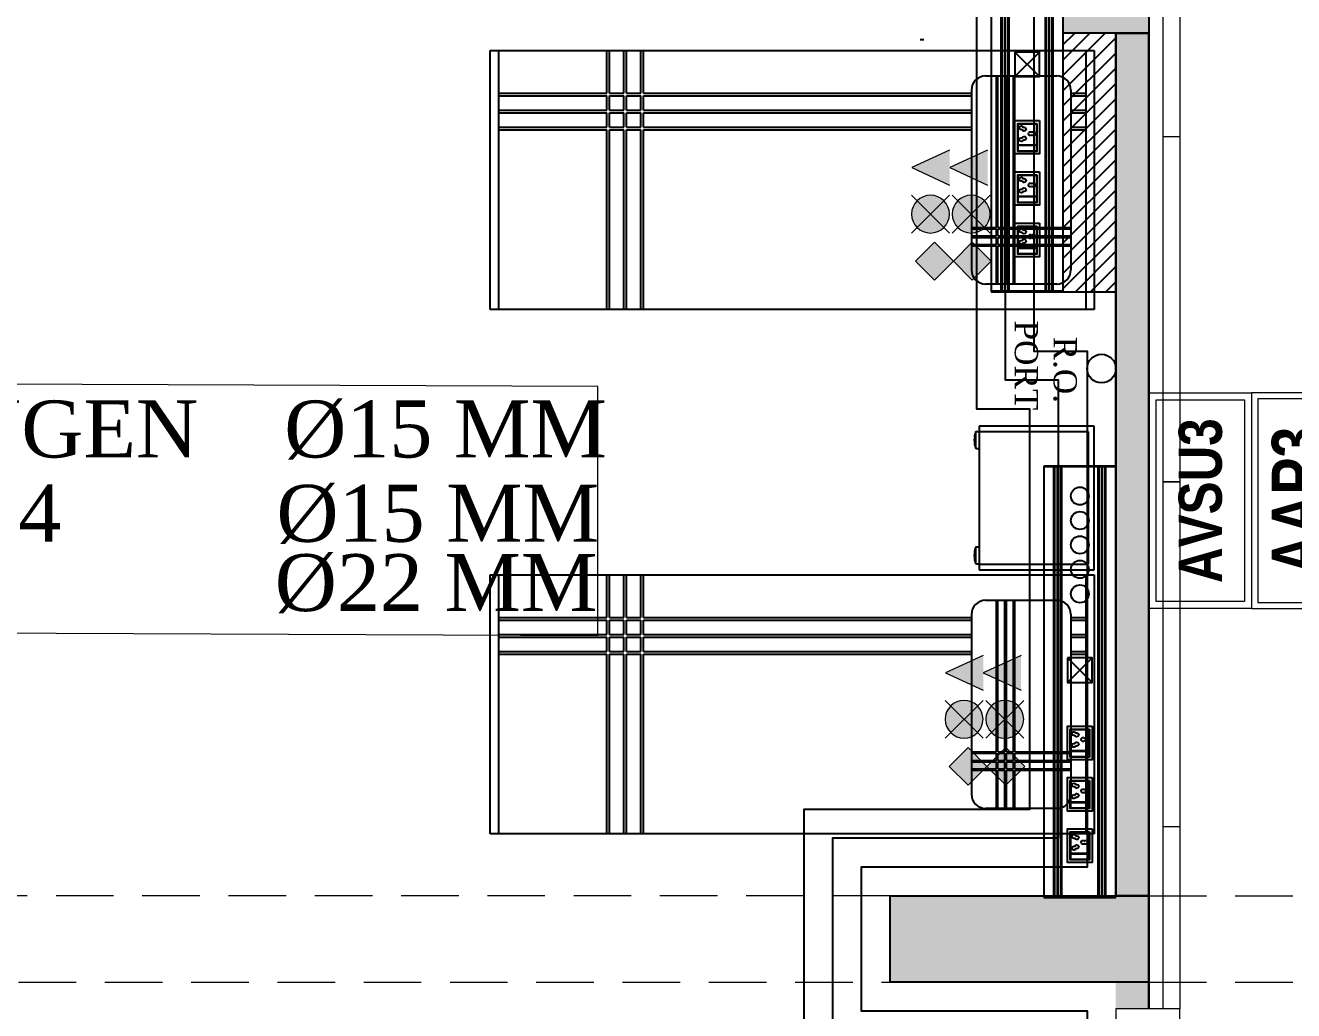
# Model space of a CAD drawing. Header units: metres. Extents: x 11749222 to 11901021, y -3863762 to -3708780.
# Drawn here: x 11791886 to 11796296, y -3801921 to -3798495 of the extents above; entities that cross this region are included whole.
import ezdxf
from ezdxf.enums import TextEntityAlignment as Align

# ---------------------------------------------------------------- set-up
doc = ezdxf.new("R2010")
doc.units = ezdxf.units.M
doc.header["$MEASUREMENT"] = 0
doc.linetypes.add('HIDDEN', pattern=[0.375, 0.25, -0.125])
doc.layers.get('0').update_dxf_attribs({"color": 251, "linetype": 'CONTINUOUS'})
for name, color, linetype, lineweight in [('0.0', 251, 'CONTINUOUS', 0), ('MEDI AIR-4', 6, 'CONTINUOUS', 25), ('MEDI O2', 3, 'CONTINUOUS', 25), ('MEDI VAC', 1, 'CONTINUOUS', 25), ('MGPS', 123, 'CONTINUOUS', 13), ('OT TEXT', 251, 'CONTINUOUS', 5), ('WALL PANEL', 7, 'CONTINUOUS', 15)]:
    doc.layers.add(name, color=color, linetype=linetype, lineweight=lineweight)
for name, color, linetype in [('BEAM', 251, 'CONTINUOUS'), ('HATCH', 251, 'CONTINUOUS'), ('HS', 251, 'CONTINUOUS'), ('MEDI AAP', 206, 'CONTINUOUS'), ('MEDI VB', 156, 'CONTINUOUS')]:
    doc.layers.add(name, color=color, linetype=linetype)
doc.styles.add('Scale M 75', font='times.ttf', dxfattribs={"height": 125})
doc.styles.get("Standard").update_dxf_attribs({"font": 'arial.ttf'})
doc.styles.add('STYLE1', font='ARIALNB.TTF')

# ---------------------------------------------------------------- blocks, each defined once
blk = doc.blocks.new('A$C256F265E')
at = {"layer": 'MEDI AAP', "color": 165, "lineweight": 15, "ltscale": 0.8, "true_color": 0x5e67af, "elevation": 381.1}
blk.add_lwpolyline([(0, 0), (750, 0), (750, 308.6), (0, 308.6), (0, 0)], dxfattribs=at)
blk.add_lwpolyline([(728.7, 287.3), (21.3, 287.3), (21.3, 21.3), (728.7, 21.3)], close=True, dxfattribs=at)
at = {"layer": 'MEDI VB', "color": 5, "lineweight": 15, "ltscale": 0.8, "elevation": 381.1}
for points in [[(750, 308.6), (0, 308.6), (0, 665.8), (750, 665.8)], [(725.3, 333.3), (24.7, 333.3), (24.7, 641.1), (725.3, 641.1)]]:
    blk.add_lwpolyline(points, close=True, dxfattribs=at)
at = {"layer": 'MEDI AAP', "color": 165, "lineweight": 15, "true_color": 0x5e67af, "style": 'STYLE1'}
blk.add_text('AAP3', height=168.51, rotation=0, dxfattribs=at).set_placement((375, 154.3, 381.1), align=Align.MIDDLE_CENTER)
at = {"layer": 'MEDI VB', "color": 5, "lineweight": 15, "ltscale": 0.8, "style": 'STYLE1'}
blk.add_text('AVSU3', height=150, rotation=0, dxfattribs=at).set_placement((375, 487.2, 381.1), align=Align.MIDDLE_CENTER)
blk = doc.blocks.new('A$C32ed8d13')
at = {"color": 196, "lineweight": -2, "ltscale": 30}
for p, q in [((1500.3, 250), (0, 250)), ((0, 250), (0, 0)), ((3, 250), (3, 0)), ((1497.3, 0), (1497.3, 250)), ((1500.3, 0), (1500.3, 250)), ((1497.3, 215.1), (3, 215.1)), ((1497.3, 211.6), (3, 211.6)), ((1497.3, 202.6), (3, 202.6)), ((1497.3, 201), (3, 201)), ((1497.3, 191.6), (3, 191.6)), ((1497.3, 188.1), (3, 188.1)), ((990.5, 156.7), (990.5, 93.3)), ((992.1, 156.7), (992.1, 93.3)), ((1011, 156.7), (1011, 93.3)), ((1169.2, 156.7), (1169.2, 93.3)), ((1170.8, 156.7), (1170.8, 93.3)), ((1189.7, 156.7), (1189.7, 93.3)), ((1347.9, 156.7), (1347.9, 93.3)), ((1349.5, 156.7), (1349.5, 93.3)), ((1368.4, 156.7), (1368.4, 93.3)), ((1497.3, 61.9), (3, 61.9)), ((1497.3, 58.4), (3, 58.4)), ((1497.3, 49), (3, 49)), ((1497.3, 47.4), (3, 47.4)), ((0, 0), (1500.3, 0)), ((1497.3, 38.4), (3, 38.4)), ((1497.3, 34.9), (3, 34.9))]:
    blk.add_line(p, q, dxfattribs=at)
for points in [[(667.4, 82.4), (752.4, 82.4), (752.4, 167.4), (667.4, 167.4)], [(914.8, 158.2), (1012.1, 158.2), (1012.1, 91.8), (914.8, 91.8)], [(1093.5, 158.2), (1190.8, 158.2), (1190.8, 91.8), (1093.5, 91.8)], [(1272.2, 158.2), (1369.5, 158.2), (1369.5, 91.8), (1272.2, 91.8)]]:
    blk.add_lwpolyline(points, close=True, dxfattribs=at)
for points in [[(752.4, 167.4), (667.4, 82.4)], [(667.4, 167.4), (752.4, 82.4)], [(904.6, 167.5), (1021.1, 167.5), (1021.1, 82.5), (904.6, 82.5), (904.6, 167.5)], [(990.5, 93.3), (916.4, 93.3), (916.4, 156.7), (990.5, 156.7)], [(992.1, 156.7), (1011, 156.7)], [(1083.3, 167.5), (1199.8, 167.5), (1199.8, 82.5), (1083.3, 82.5), (1083.3, 167.5)], [(1169.2, 93.3), (1095.1, 93.3), (1095.1, 156.7), (1169.2, 156.7)], [(1170.8, 156.7), (1189.7, 156.7)], [(1262, 167.5), (1378.5, 167.5), (1378.5, 82.5), (1262, 82.5), (1262, 167.5)], [(1347.9, 93.3), (1273.8, 93.3), (1273.8, 156.7), (1347.9, 156.7)], [(1349.5, 156.7), (1368.4, 156.7)], [(1011, 93.3), (992.1, 93.3)], [(1189.7, 93.3), (1170.8, 93.3)], [(1368.4, 93.3), (1349.5, 93.3)]]:
    blk.add_lwpolyline(points, dxfattribs=at)
for centre in [(104.2, 125), (189.2, 125), (274.2, 125), (359.2, 125), (444.2, 125)]:
    blk.add_circle(centre, 31, dxfattribs=at)
at = {"color": 196, "lineweight": -2, "ltscale": 30, "extrusion": (-1.18329e-30, -1.33227e-15, -1)}
for centre in [(950.9, 146.9), (1129.6, 146.9), (1308.3, 146.9)]:
    blk.add_ellipse(centre, major_axis=(4.77, 4.77), ratio=1, start_param=2.986247, end_param=8.009328, dxfattribs=at)
at = {"color": 196, "lineweight": -2, "ltscale": 30, "extrusion": (-1.47911e-30, -1.33227e-15, -1)}
for centre in [(950.9, 136), (1129.6, 136), (1308.3, 136)]:
    blk.add_ellipse(centre, major_axis=(-4.77, 4.77), ratio=1, start_param=1.41545, end_param=6.438531, dxfattribs=at)
at = {"color": 196, "lineweight": -2, "ltscale": 30, "extrusion": (-7.88861e-31, -1.33227e-15, -1)}
for centre in [(930.5, 104.2), (1109.2, 104.2), (1287.9, 104.2)]:
    blk.add_ellipse(centre, major_axis=(4.77, 4.77), ratio=1, start_param=0.263361, end_param=5.282755, dxfattribs=at)
at = {"color": 196, "lineweight": -2, "ltscale": 30, "extrusion": (-3.9443e-31, -1.33227e-15, -1)}
for centre in [(934.9, 114.2), (1113.6, 114.2), (1292.3, 114.2)]:
    blk.add_ellipse(centre, major_axis=(-4.77, 4.77), ratio=1, start_param=4.97575, end_param=9.995144, dxfattribs=at)
at = {"color": 196, "lineweight": -2, "ltscale": 30, "extrusion": (6.90253e-31, -1.33227e-15, -1)}
for centre in [(966.8, 114.2), (1145.5, 114.2)]:
    blk.add_ellipse(centre, major_axis=(4.77, 4.77), ratio=1, start_param=2.571226, end_param=7.59062, dxfattribs=at)
at = {"color": 196, "lineweight": -2, "ltscale": 30, "extrusion": (1.97215e-31, -1.33227e-15, -1)}
for centre, start_param, end_param in [((971.3, 104.2), -0.570366, 4.449028), ((1149.9, 104.2), -0.570366, 4.449028), ((1324.2, 114.2), 2.571226, 7.59062), ((1328.6, 104.2), -0.570366, 4.449028)]:
    blk.add_ellipse(centre, major_axis=(4.77, 4.77), ratio=1, start_param=start_param, end_param=end_param, dxfattribs=at)
blk = doc.blocks.new('A$C1A766040')
at = {"layer": 'MEDI VAC', "lineweight": 15}
h = blk.add_hatch(color=256, dxfattribs=at)
h.dxf.hatch_style = 1
h.paths.add_polyline_path([(1726, -1726), (3451, 0), (1726, 1726), (0, 0)])
for p, q in [((1726, 1726), (0, 0)), ((3451, 0), (1726, 1726)), ((0, 0), (1726, -1726)), ((1726, -1726), (3451, 0))]:
    blk.add_line(p, q, dxfattribs=at)
blk = doc.blocks.new('A$C6CEF60F2')
at = {"layer": 'MEDI O2', "lineweight": 15}
h = blk.add_hatch(color=256, dxfattribs=at)
h.dxf.hatch_style = 1
h.paths.add_polyline_path([(0, 1587), (0, -1587), (3451, 0)])
for p, q in [((0, 1587, 0), (3451, 0, 0)), ((3451, 0, 0), (0, -1587, 0))]:
    blk.add_line(p, q, dxfattribs=at)
blk = doc.blocks.new('A$C04586E02')
at = {"layer": 'MEDI AIR-4', "lineweight": 15}
h = blk.add_hatch(color=256, dxfattribs=at)
h.dxf.hatch_style = 1
h.paths.add_polyline_path([(2946, 1220), (1726, 0), (2946, -1220, 0.1989124), (3451, 0, 0.1989124)])
h.paths.add_polyline_path([(1726, 0), (505, -1220, 0.4142136), (2946, -1220)])
h.paths.add_polyline_path([(505, 1220, 0.1989124), (0, 0, 0.1989124), (505, -1220), (1726, 0)])
h.paths.add_polyline_path([(2946, 1220, 0.4142136), (505, 1220), (1726, 0)])
for p, q in [((0, 1726), (3451, -1726)), ((3451, 1726), (0, -1726))]:
    blk.add_line(p, q, dxfattribs=at)
blk.add_circle((1726, 0), 1726, dxfattribs=at)

msp = doc.modelspace()

# ---------------------------------------------------------------- hatches: boundary and pattern name
at = {"layer": 'HATCH', "ltscale": 500}
h = msp.add_hatch(color=251, dxfattribs=at)
h.dxf.hatch_style = 1
h.paths.add_polyline_path([(11782733.1, -3820581.8), (11783033.1, -3820581.8), (11783033.1, -3821481.8), (11782733.1, -3821481.8)])
h.paths.add_polyline_path([(11826143.1, -3824446.8), (11827043.1, -3824446.8), (11827043.1, -3824746.8), (11826143.1, -3824746.8)])
h.paths.add_polyline_path([(11800558.1, -3830511.8), (11800858.1, -3830511.8), (11800858.1, -3831411.8), (11800558.1, -3831411.8)])
h.paths.add_polyline_path([(11822943.1, -3830511.8), (11823543.1, -3830511.8), (11823543.1, -3830811.8), (11822943.1, -3830811.8)])
h.paths.add_polyline_path([(11779303.1, -3812391.8), (11780053.1, -3812391.8), (11780053.1, -3812691.8), (11779303.1, -3812691.8)])
h.paths.add_polyline_path([(11779303.1, -3815921.8), (11780203.1, -3815921.8), (11780203.1, -3816221.8), (11779303.1, -3816221.8)])
h.paths.add_polyline_path([(11816284.8, -3830411.8), (11817113.1, -3830411.8), (11817113.1, -3830711.8), (11816284.8, -3830711.8)])
h.paths.add_polyline_path([(11792528.1, -3829811.8), (11792828.1, -3829811.8), (11792828.1, -3830711.8), (11792528.1, -3830711.8)])
h.paths.add_polyline_path([(11786358.1, -3829961.8), (11786658.1, -3829961.8), (11786658.1, -3830711.8), (11786358.1, -3830711.8)])
h.paths.add_polyline_path([(11786033.1, -3830736.8), (11786333.1, -3830736.8), (11786333.1, -3831486.8), (11786033.1, -3831486.8)])
h.paths.add_polyline_path([(11779303.1, -3801521.8), (11780053.1, -3801521.8), (11780053.1, -3801821.8), (11779303.1, -3801821.8)])
h.paths.add_polyline_path([(11826143.1, -3801521.8), (11827043.1, -3801521.8), (11827043.1, -3801821.8), (11826143.1, -3801821.8)])
h.paths.add_polyline_path([(11779203.1, -3820581.8), (11779503.1, -3820581.8), (11779503.1, -3821481.8), (11779203.1, -3821481.8)])
h.paths.add_polyline_path([(11786033.1, -3829961.8), (11786333.1, -3829961.8), (11786333.1, -3830711.8), (11786033.1, -3830711.8)])
h.paths.add_polyline_path([(11826043.1, -3787791.8), (11826343.1, -3787791.8), (11826343.1, -3786813.5), (11826043.1, -3786813.5)])
h.paths.add_polyline_path([(11779303.1, -3808791.8), (11780053.1, -3808791.8), (11780053.1, -3809091.8), (11779303.1, -3809091.8)])
h.paths.add_polyline_path([(11807758.1, -3830511.8), (11808058.1, -3830511.8), (11808058.1, -3831411.8), (11807758.1, -3831411.8)])
h.paths.add_polyline_path([(11826143.1, -3781561.8), (11827043.1, -3781561.8), (11827043.1, -3781861.8), (11826143.1, -3781861.8)])
h.paths.add_polyline_path([(11826143.1, -3797921.8), (11827043.1, -3797921.8), (11827043.1, -3798221.8), (11826143.1, -3798221.8)])
h.paths.add_polyline_path([(11779303.1, -3805191.8), (11780053.1, -3805191.8), (11780053.1, -3805491.8), (11779303.1, -3805491.8)])
h.paths.add_polyline_path([(11811358.1, -3824481.8), (11811658.1, -3824481.8), (11811658.1, -3825381.8), (11811358.1, -3825381.8)])
h.paths.add_polyline_path([(11826143.1, -3805191.8), (11827043.1, -3805191.8), (11827043.1, -3805491.8), (11826143.1, -3805491.8)])
h.paths.add_polyline_path([(11784348.1, -3790791.8), (11784648.1, -3790791.8), (11784648.1, -3791391.8), (11784348.1, -3791391.8)])
h.paths.add_polyline_path([(11779303.1, -3790791.8), (11780203.1, -3790791.8), (11780203.1, -3791091.8), (11779303.1, -3791091.8)])
h.paths.add_polyline_path([(11826143.1, -3790791.8), (11826943.1, -3790791.8), (11826943.1, -3791091.8), (11826143.1, -3791091.8)])
h.paths.add_polyline_path([(11822943.1, -3819521.8), (11823642, -3819521.8), (11823642, -3819821.8), (11822943.1, -3819821.8)])
h.paths.add_polyline_path([(11820113.1, -3830411.8), (11820941.3, -3830411.8), (11820941.3, -3830711.8), (11820113.1, -3830711.8)])
h.paths.add_polyline_path([(11826143.1, -3812391.8), (11827043.1, -3812391.8), (11827043.1, -3812691.8), (11826143.1, -3812691.8)])
h.paths.add_polyline_path([(11784348.1, -3787191.8), (11784648.1, -3787191.8), (11784648.1, -3787791.8), (11784348.1, -3787791.8)])
h.paths.add_polyline_path([(11784673.1, -3787191.8), (11784973.1, -3787191.8), (11784973.1, -3787791.8), (11784673.1, -3787791.8)])
h.paths.add_polyline_path([(11780683.1, -3786891.8), (11780983.1, -3786891.8), (11780983.1, -3787791.8), (11780683.1, -3787791.8)])
h.paths.add_polyline_path([(11826143.1, -3830411.8), (11827043.1, -3830411.8), (11827043.1, -3830711.8), (11826143.1, -3830711.8)])
h.paths.add_polyline_path([(11798793.1, -3779261.8), (11799093.1, -3779261.8), (11799093.1, -3780161.8), (11798793.1, -3780161.8)])
h.paths.add_polyline_path([(11804823.1, -3779261.8), (11805123.1, -3779261.8), (11805123.1, -3780161.8), (11804823.1, -3780161.8)])
h.paths.add_polyline_path([(11782733.1, -3829961.8), (11783033.1, -3829961.8), (11783033.1, -3830711.8), (11782733.1, -3830711.8)])
h.paths.add_polyline_path([(11784673.1, -3790791.8), (11784973.1, -3790791.8), (11784973.1, -3791391.8), (11784673.1, -3791391.8)])
h.paths.add_polyline_path([(11795493.1, -3779261.8), (11795793.1, -3779261.8), (11795793.1, -3780161.8), (11795493.1, -3780161.8)])
h.paths.add_polyline_path([(11780683.1, -3781011.8), (11780983.1, -3781011.8), (11780983.1, -3781761.8), (11780683.1, -3781761.8)])
h.paths.add_polyline_path([(11784348.1, -3794391.8), (11784648.1, -3794391.8), (11784648.1, -3794991.8), (11784348.1, -3794991.8)])
h.paths.add_polyline_path([(11784673.1, -3794991.8), (11784973.1, -3794991.8), (11784973.1, -3794391.8), (11784673.1, -3794391.8)])
h.paths.add_polyline_path([(11782733.1, -3815471.8), (11783033.1, -3815471.8), (11783033.1, -3816221.8), (11782733.1, -3816221.8)])
h.paths.add_polyline_path([(11784348.1, -3781011.8), (11784648.1, -3781011.8), (11784648.1, -3781761.8), (11784348.1, -3781761.8)])
h.paths.add_polyline_path([(11782283.1, -3830736.8), (11783033.1, -3830736.8), (11783033.1, -3831036.8), (11782283.1, -3831036.8)])
h.paths.add_polyline_path([(11811358.1, -3830511.8), (11811658.1, -3830511.8), (11811658.1, -3831411.8), (11811358.1, -3831411.8)])
h.paths.add_polyline_path([(11782733.1, -3824481.8), (11783033.1, -3824481.8), (11783033.1, -3825231.8), (11782733.1, -3825231.8)])
h.paths.add_polyline_path([(11804158.1, -3830511.8), (11804458.1, -3830511.8), (11804458.1, -3831411.8), (11804158.1, -3831411.8)])
h.paths.add_polyline_path([(11826143.1, -3794391.8), (11827043.1, -3794391.8), (11827043.1, -3794691.8), (11826143.1, -3794691.8)])
h.paths.add_polyline_path([(11779303.1, -3797921.8), (11780053.1, -3797921.8), (11780053.1, -3798221.8), (11779303.1, -3798221.8)])
h.paths.add_polyline_path([(11820113.1, -3830736.8), (11820713.1, -3830736.8), (11820713.1, -3831036.8), (11820113.1, -3831036.8)])
h.paths.add_polyline_path([(11779028.1, -3830736.8), (11779778.1, -3830736.8), (11779778.1, -3831036.8), (11779028.1, -3831036.8)])
h.paths.add_polyline_path([(11816513.1, -3830736.8), (11817113.1, -3830736.8), (11817113.1, -3831036.8), (11816513.1, -3831036.8)])
h.paths.add_polyline_path([(11780203.1, -3794391.8), (11779303.1, -3794391.8), (11779303.1, -3794691.8), (11780203.1, -3794691.8)])
h.paths.add_polyline_path([(11792528.1, -3824481.8), (11792828.1, -3824481.8), (11792828.1, -3825381.8), (11792528.1, -3825381.8)])
h.paths.add_polyline_path([(11796958.1, -3830511.8), (11797258.1, -3830511.8), (11797258.1, -3831411.8), (11796958.1, -3831411.8)])
h.paths.add_polyline_path([(11816813.1, -3824481.8), (11817113.1, -3824481.8), (11817113.1, -3825381.8), (11816813.1, -3825381.8)])
h.paths.add_polyline_path([(11826143.1, -3815921.8), (11827043.1, -3815921.8), (11827043.1, -3816221.8), (11826143.1, -3816221.8)])
h.paths.add_polyline_path([(11826143.1, -3821181.8), (11827121.3, -3821181.8), (11827121.3, -3821481.8), (11826143.1, -3821481.8)])
h.paths.add_polyline_path([(11787103.1, -3780861.8), (11787403.1, -3780861.8), (11787403.1, -3781761.8), (11787103.1, -3781761.8)])
edge = h.paths.add_edge_path()
edge.add_line((11807608.1, -3780861.8), (11807608.1, -3781761.8))
edge.add_line((11820113.1, -3821481.8), (11821091.3, -3821481.8))
edge.add_line((11786033.1, -3815471.8), (11786033.1, -3816221.8))
edge.add_line((11807908.1, -3787791.8), (11807908.1, -3786891.8))
edge.add_line((11786333.1, -3825231.8), (11786333.1, -3824481.8))
edge.add_line((11786358.1, -3824481.8), (11786358.1, -3825231.8))
h.paths.add_polyline_path([(11804823.1, -3821181.8), (11805723.1, -3821181.8), (11805723.1, -3821481.8), (11804823.1, -3821481.8)], flags=17)
h.paths.add_polyline_path([(11789463.1, -3820581.8), (11789763.1, -3820581.8), (11789763.1, -3821481.8), (11789463.1, -3821481.8)], flags=17)
h.paths.add_polyline_path([(11786358.1, -3820731.8), (11786658.1, -3820731.8), (11786658.1, -3821481.8), (11786358.1, -3821481.8)], flags=17)
h.paths.add_polyline_path([(11786358.1, -3824481.8), (11786658.1, -3824481.8), (11786658.1, -3825231.8), (11786358.1, -3825231.8)], flags=17)
h.paths.add_polyline_path([(11794814.8, -3821181.8), (11795793.1, -3821181.8), (11795793.1, -3821481.8), (11794814.8, -3821481.8)], flags=17)
h.paths.add_polyline_path([(11796618.9, -3824481.8), (11797597.2, -3824481.8), (11797597.2, -3824781.8), (11796618.9, -3824781.8)], flags=17)
h.paths.add_polyline_path([(11810183.1, -3821181.8), (11811083.1, -3821181.8), (11811083.1, -3821481.8), (11810183.1, -3821481.8)], flags=17)
h.paths.add_polyline_path([(11798793.1, -3821181.8), (11799771.3, -3821181.8), (11799771.3, -3821481.8), (11798793.1, -3821481.8)], flags=17)
h.paths.add_polyline_path([(11816213.1, -3821181.8), (11817113.1, -3821181.8), (11817113.1, -3821481.8), (11816213.1, -3821481.8)], flags=17)
h.paths.add_polyline_path([(11786033.1, -3820731.8), (11786333.1, -3820731.8), (11786333.1, -3821481.8), (11786033.1, -3821481.8)], flags=17)
h.paths.add_polyline_path([(11786033.1, -3824481.8), (11786333.1, -3824481.8), (11786333.1, -3825231.8), (11786033.1, -3825231.8)], flags=17)
h.paths.add_polyline_path([(11810183.1, -3794391.8), (11811083.1, -3794391.8), (11811083.1, -3794691.8), (11810183.1, -3794691.8)], flags=17)
h.paths.add_polyline_path([(11804823.1, -3787191.8), (11805123.1, -3787191.8), (11805123.1, -3787791.8), (11804823.1, -3787791.8)], flags=16)
h.paths.add_polyline_path([(11804823.1, -3801521.8), (11805723.1, -3801521.8), (11805723.1, -3801821.8), (11804823.1, -3801821.8)], flags=17)
h.paths.add_polyline_path([(11801593.1, -3785331.8), (11802193.1, -3785331.8), (11802193.1, -3785631.8), (11801593.1, -3785631.8)], flags=17)
h.paths.add_polyline_path([(11801593.1, -3787491.8), (11802193.1, -3787491.8), (11802193.1, -3787791.8), (11801593.1, -3787791.8)], flags=16)
h.paths.add_polyline_path([(11810183.1, -3815921.8), (11811083.1, -3815921.8), (11811083.1, -3816221.8), (11810183.1, -3816221.8)], flags=17)
h.paths.add_polyline_path([(11786033.1, -3815471.8), (11786333.1, -3815471.8), (11786333.1, -3816221.8), (11786033.1, -3816221.8)], flags=17)
h.paths.add_polyline_path([(11795793.1, -3805491.8), (11794893.1, -3805491.8), (11794893.1, -3805191.8), (11795793.1, -3805191.8)], flags=17)
h.paths.add_polyline_path([(11788863.1, -3812391.8), (11789763.1, -3812391.8), (11789763.1, -3812691.8), (11788863.1, -3812691.8)], flags=17)
h.paths.add_polyline_path([(11795493.1, -3815621.8), (11795793.1, -3815621.8), (11795793.1, -3816521.8), (11795493.1, -3816521.8)], flags=17)
h.paths.add_polyline_path([(11788863.1, -3815921.8), (11789763.1, -3815921.8), (11789763.1, -3816221.8), (11788863.1, -3816221.8)], flags=17)
h.paths.add_polyline_path([(11804823.1, -3812391.8), (11805723.1, -3812391.8), (11805723.1, -3812691.8), (11804823.1, -3812691.8)], flags=17)
h.paths.add_polyline_path([(11786358.1, -3815471.8), (11786658.1, -3815471.8), (11786658.1, -3816221.8), (11786358.1, -3816221.8)], flags=17)
h.paths.add_polyline_path([(11788863.1, -3808791.8), (11789763.1, -3808791.8), (11789763.1, -3809091.8), (11788863.1, -3809091.8)], flags=17)
h.paths.add_polyline_path([(11810183.1, -3797921.8), (11811083.1, -3797921.8), (11811083.1, -3798221.8), (11810183.1, -3798221.8)], flags=17)
h.paths.add_polyline_path([(11810183.1, -3808791.8), (11811083.1, -3808791.8), (11811083.1, -3809091.8), (11810183.1, -3809091.8)], flags=17)
h.paths.add_polyline_path([(11810183.1, -3805191.8), (11811083.1, -3805191.8), (11811083.1, -3805491.8), (11810183.1, -3805491.8)], flags=17)
h.paths.add_polyline_path([(11813683.1, -3819521.8), (11814283.1, -3819521.8), (11814283.1, -3819821.8), (11813683.1, -3819821.8)], flags=17)
h.paths.add_polyline_path([(11820113.1, -3801521.8), (11821013.1, -3801521.8), (11821013.1, -3801821.8), (11820113.1, -3801821.8)], flags=17)
h.paths.add_polyline_path([(11816213.1, -3801521.8), (11817113.1, -3801521.8), (11817113.1, -3801821.8), (11816213.1, -3801821.8)], flags=17)
h.paths.add_polyline_path([(11798793.1, -3808491.8), (11799093.1, -3808491.8), (11799093.1, -3809391.8), (11798793.1, -3809391.8)], flags=17)
h.paths.add_polyline_path([(11804823.1, -3808791.8), (11805723.1, -3808791.8), (11805723.1, -3809091.8), (11804823.1, -3809091.8)], flags=17)
h.paths.add_polyline_path([(11820113.1, -3821181.8), (11821091.3, -3821181.8), (11821091.3, -3821481.8), (11820113.1, -3821481.8)], flags=17)
h.paths.add_polyline_path([(11795493.1, -3808491.8), (11795793.1, -3808491.8), (11795793.1, -3809391.8), (11795493.1, -3809391.8)], flags=17)
h.paths.add_polyline_path([(11816813.1, -3808491.8), (11817113.1, -3808491.8), (11817113.1, -3809391.8), (11816813.1, -3809391.8)], flags=17)
h.paths.add_polyline_path([(11798793.1, -3801521.8), (11799693.1, -3801521.8), (11799693.1, -3801821.8), (11798793.1, -3801821.8)], flags=17)
h.paths.add_polyline_path([(11811910.6, -3787491.8), (11812810.6, -3787491.8), (11812810.6, -3787791.8), (11811910.6, -3787791.8)], flags=17)
h.paths.add_polyline_path([(11816213.1, -3787491.8), (11817113.1, -3787491.8), (11817113.1, -3787791.8), (11816213.1, -3787791.8)], flags=17)
h.paths.add_polyline_path([(11820113.1, -3787491.8), (11821013.1, -3787491.8), (11821013.1, -3787791.8), (11820113.1, -3787791.8)], flags=17)
h.paths.add_polyline_path([(11804823.1, -3805191.8), (11805723.1, -3805191.8), (11805723.1, -3805491.8), (11804823.1, -3805491.8)], flags=17)
h.paths.add_polyline_path([(11798793.1, -3805191.8), (11799693.1, -3805191.8), (11799693.1, -3805491.8), (11798793.1, -3805491.8)], flags=17)
h.paths.add_polyline_path([(11792363.1, -3819521.8), (11792963.1, -3819521.8), (11792963.1, -3819821.8), (11792363.1, -3819821.8)], flags=17)
h.paths.add_polyline_path([(11804823.1, -3794391.8), (11805723.1, -3794391.8), (11805723.1, -3794691.8), (11804823.1, -3794691.8)], flags=17)
h.paths.add_polyline_path([(11788863.1, -3805191.8), (11789763.1, -3805191.8), (11789763.1, -3805491.8), (11788863.1, -3805491.8)], flags=17)
h.paths.add_polyline_path([(11820113.1, -3805191.8), (11821013.1, -3805191.8), (11821013.1, -3805491.8), (11820113.1, -3805491.8)], flags=17)
h.paths.add_polyline_path([(11816213.1, -3805191.8), (11817113.1, -3805191.8), (11817113.1, -3805491.8), (11816213.1, -3805491.8)], flags=17)
h.paths.add_polyline_path([(11820113.1, -3808491.8), (11820413.1, -3808491.8), (11820413.1, -3809391.8), (11820113.1, -3809391.8)], flags=17)
h.paths.add_polyline_path([(11798793.1, -3812091.8), (11799093.1, -3812091.8), (11799093.1, -3812991.8), (11798793.1, -3812991.8)], flags=17)
h.paths.add_polyline_path([(11820113.1, -3815621.8), (11820413.1, -3815621.8), (11820413.1, -3816521.8), (11820113.1, -3816521.8)], flags=17)
h.paths.add_polyline_path([(11804823.1, -3797921.8), (11805723.1, -3797921.8), (11805723.1, -3798221.8), (11804823.1, -3798221.8)], flags=17)
h.paths.add_polyline_path([(11816813.1, -3797621.8), (11817113.1, -3797621.8), (11817113.1, -3798521.8), (11816813.1, -3798521.8)], flags=17)
h.paths.add_polyline_path([(11820113.1, -3797621.8), (11820413.1, -3797621.8), (11820413.1, -3798521.8), (11820113.1, -3798521.8)], flags=17)
h.paths.add_polyline_path([(11794893.1, -3801521.8), (11795793.1, -3801521.8), (11795793.1, -3801821.8), (11794893.1, -3801821.8)], flags=17)
h.paths.add_polyline_path([(11809987.8, -3801521.6), (11811083.1, -3801521.8), (11811083.1, -3801821.8), (11809987.8, -3801821.6)], flags=17)
h.paths.add_polyline_path([(11788863.1, -3801521.8), (11789763.1, -3801521.8), (11789763.1, -3801821.8), (11788863.1, -3801821.8)], flags=17)
h.paths.add_polyline_path([(11803818.9, -3824481.8), (11804797.2, -3824481.8), (11804797.2, -3824781.8), (11803818.9, -3824781.8)], flags=17)
h.paths.add_polyline_path([(11795493.1, -3812091.8), (11795793.1, -3812091.8), (11795793.1, -3812991.8), (11795493.1, -3812991.8)], flags=17)
h.paths.add_polyline_path([(11791348.1, -3781761.8), (11791648.1, -3781761.8), (11791648.1, -3780961.8), (11791348.1, -3780961.8)], flags=17)
h.paths.add_polyline_path([(11820113.1, -3794091.8), (11820413.1, -3794091.8), (11820413.1, -3794991.8), (11820113.1, -3794991.8)], flags=17)
h.paths.add_polyline_path([(11795493.1, -3784731.8), (11795793.1, -3784731.8), (11795793.1, -3785631.8), (11795493.1, -3785631.8)], flags=17)
h.paths.add_polyline_path([(11810183.1, -3790791.8), (11811083.1, -3790791.8), (11811083.1, -3791091.8), (11810183.1, -3791091.8)], flags=17)
h.paths.add_polyline_path([(11804823.1, -3784731.8), (11805123.1, -3784731.8), (11805123.1, -3785631.8), (11804823.1, -3785631.8)], flags=17)
h.paths.add_polyline_path([(11791348.1, -3786891.8), (11791648.1, -3786891.8), (11791648.1, -3787791.8), (11791348.1, -3787791.8)], flags=17)
h.paths.add_polyline_path([(11807608.1, -3786891.8), (11807908.1, -3786891.8), (11807908.1, -3787791.8), (11807608.1, -3787791.8)], flags=16)
h.paths.add_polyline_path([(11788863.1, -3790791.8), (11789763.1, -3790791.8), (11789763.1, -3791091.8), (11788863.1, -3791091.8)], flags=17)
h.paths.add_polyline_path([(11798793.1, -3790791.8), (11799438.1, -3790791.8), (11799438.1, -3791091.8), (11798793.1, -3791091.8)], flags=17)
h.paths.add_polyline_path([(11787103.1, -3786891.8), (11787403.1, -3786891.8), (11787403.1, -3787791.8), (11787103.1, -3787791.8)], flags=17)
h.paths.add_polyline_path([(11816813.1, -3780861.8), (11817113.1, -3780861.8), (11817113.1, -3781761.8), (11816813.1, -3781761.8)], flags=17)
h.paths.add_polyline_path([(11795493.1, -3786891.8), (11795793.1, -3786891.8), (11795793.1, -3787791.8), (11795493.1, -3787791.8)], flags=17)
h.paths.add_polyline_path([(11812210.6, -3780861.8), (11812510.6, -3780861.8), (11812510.6, -3781761.8), (11812210.6, -3781761.8)], flags=17)
h.paths.add_polyline_path([(11820113.1, -3790791.8), (11821013.1, -3790791.8), (11821013.1, -3791091.8), (11820113.1, -3791091.8)], flags=17)
h.paths.add_polyline_path([(11795493.1, -3797621.8), (11795793.1, -3797621.8), (11795793.1, -3798521.8), (11795493.1, -3798521.8)], flags=17)
h.paths.add_polyline_path([(11788863.1, -3794391.8), (11789763.1, -3794391.8), (11789763.1, -3794691.8), (11788863.1, -3794691.8)], flags=17)
h.paths.add_polyline_path([(11807608.1, -3780861.8), (11807908.1, -3780861.8), (11807908.1, -3781761.8), (11807608.1, -3781761.8)], flags=17)
h.paths.add_polyline_path([(11816213.1, -3790791.8), (11817113.1, -3790791.8), (11817113.1, -3791091.8), (11816213.1, -3791091.8)], flags=17)
h.paths.add_polyline_path([(11820113.1, -3780861.8), (11820413.1, -3780861.8), (11820413.1, -3781761.8), (11820113.1, -3781761.8)], flags=17)
h.paths.add_polyline_path([(11807418.9, -3824481.8), (11808397.2, -3824481.8), (11808397.2, -3824781.8), (11807418.9, -3824781.8)], flags=17)
h.paths.add_polyline_path([(11804823.1, -3790791.8), (11805723.1, -3790791.8), (11805723.1, -3791091.8), (11804823.1, -3791091.8)], flags=17)
h.paths.add_polyline_path([(11804823.1, -3815921.8), (11805723.1, -3815921.8), (11805723.1, -3816221.8), (11804823.1, -3816221.8)], flags=17)
h.paths.add_polyline_path([(11798793.1, -3794091.8), (11799093.1, -3794091.8), (11799093.1, -3794991.8), (11798793.1, -3794991.8)], flags=17)
h.paths.add_polyline_path([(11810183.1, -3812391.8), (11811083.1, -3812391.8), (11811083.1, -3812691.8), (11810183.1, -3812691.8)], flags=17)
h.paths.add_polyline_path([(11795493.1, -3794991.8), (11795793.1, -3794991.8), (11795793.1, -3794094.2), (11795493.1, -3794094.2)], flags=17)
h.paths.add_polyline_path([(11816813.1, -3812091.8), (11817113.1, -3812091.8), (11817113.1, -3812991.8), (11816813.1, -3812991.8)], flags=17)
h.paths.add_polyline_path([(11798793.1, -3815621.8), (11799093.1, -3815621.8), (11799093.1, -3816521.8), (11798793.1, -3816521.8)], flags=17)
h.paths.add_polyline_path([(11820113.1, -3812091.8), (11820413.1, -3812091.8), (11820413.1, -3812991.8), (11820113.1, -3812991.8)], flags=17)
h.paths.add_polyline_path([(11794814.8, -3790791.8), (11795793.1, -3790791.8), (11795793.1, -3791091.8), (11794814.8, -3791091.8)], flags=17)
h.paths.add_polyline_path([(11816813.1, -3815621.8), (11817113.1, -3815621.8), (11817113.1, -3816521.8), (11816813.1, -3816521.8)], flags=17)
h.paths.add_polyline_path([(11798793.1, -3797621.8), (11799093.1, -3797621.8), (11799093.1, -3798521.8), (11798793.1, -3798521.8)], flags=17)
h.paths.add_polyline_path([(11788863.1, -3797921.8), (11789763.1, -3797921.8), (11789763.1, -3798221.8), (11788863.1, -3798221.8)], flags=17)
h.paths.add_polyline_path([(11816813.1, -3794091.8), (11817113.1, -3794091.8), (11817113.1, -3794991.8), (11816813.1, -3794991.8)], flags=17)
h.paths.add_polyline_path([(11820413.1, -3824539), (11820113.1, -3824539), (11820113.1, -3825460.1), (11820413.1, -3825460.1)])
at = {"layer": 'HS', "ltscale": 500}
h = msp.add_hatch(dxfattribs=at)
h.set_pattern_fill('ANSI31', color=1, scale=300)
h.set_pattern_definition([(45, (256632.894, -8232.85), (-26.5165043, 26.5165043), [])])
h.paths.add_polyline_path([(11795678.1, -3799420.9), (11795678.1, -3798521.8), (11795493.1, -3798521.8), (11795493.1, -3799420.9)])
at = {"layer": 'HS', "lineweight": -3, "ltscale": 500}
h = msp.add_hatch(color=256, dxfattribs=at)
h.dxf.hatch_style = 1
h.paths.add_polyline_path([(11795678.1, -3798521.8), (11795793.1, -3798521.8), (11795793.1, -3801521.8), (11795678.1, -3801521.8)])
h = msp.add_hatch(color=256, dxfattribs=at)
h.dxf.hatch_style = 1
h.paths.add_polyline_path([(11795678.1, -3801914.9), (11795793.1, -3801914.9), (11795793.1, -3801821.8), (11795678.1, -3801821.8)])

# ---------------------------------------------------------------- linework, layer by layer
at = {"lineweight": 25, "ltscale": 500}
for p, q in [((11795793.1, -3797621.8), (11795793.1, -3798521.8)), ((11795793.1, -3798521.8), (11795493.1, -3798521.8)), ((11795793.1, -3801914.9), (11795793.1, -3798521.8)), ((11795678.1, -3801443.8), (11795678.1, -3799186.8)), ((11794893.1, -3801821.8), (11794893.1, -3801521.8)), ((11794893.1, -3801521.8), (11795793.1, -3801521.8)), ((11795793.1, -3801521.8), (11795793.1, -3801821.8)), ((11795793.1, -3801821.8), (11794893.1, -3801821.8))]:
    msp.add_line(p, q, dxfattribs=at)
at = {"lineweight": 25}
for p, q in [((11794997.9, -3798543.9), (11795010, -3798543.9)), ((11795678.1, -3798521.8), (11795678.1, -3801521.8)), ((11795793.1, -3798521.8), (11795793.1, -3801521.8)), ((11793503.1, -3798582.5), (11795603.1, -3798582.5)), ((11793503.1, -3799482.5), (11793503.1, -3798582.5)), ((11793532.6, -3799482.5), (11793532.6, -3798582.5)), ((11795573.5, -3798582.5), (11795573.5, -3799482.5)), ((11795603.1, -3798582.5), (11795603.1, -3799482.5)), ((11795225.4, -3798670.6), (11795472.8, -3798670.6)), ((11795176.2, -3798719.8), (11795176.2, -3799345.1)), ((11795522, -3798719.8), (11795522, -3799345.1)), ((11795472.8, -3799394.4), (11795225.4, -3799394.4)), ((11795603.1, -3799482.5), (11793503.1, -3799482.5)), ((11795190.9, -3799907.3), (11795203.1, -3799907.3)), ((11795190.9, -3799966.4), (11795190.9, -3799907.3)), ((11795203.1, -3799888.5), (11795203.1, -3800388.5)), ((11795603.1, -3799888.5), (11795203.1, -3799888.5)), ((11795583.4, -3799908.2), (11795203.1, -3799908.2)), ((11795583.4, -3800368.8), (11795583.4, -3799908.2)), ((11795603.1, -3800388.5), (11795603.1, -3799888.5)), ((11795190.9, -3799966.4), (11795203.1, -3799966.4)), ((11795190.9, -3800308.3), (11795203.1, -3800308.3)), ((11795190.9, -3800367.4), (11795190.9, -3800308.3)), ((11795190.9, -3800367.4), (11795203.1, -3800367.4)), ((11795203.1, -3800368.8), (11795583.4, -3800368.8)), ((11795203.1, -3800388.5), (11795603.1, -3800388.5)), ((11793503.1, -3800406), (11795603.1, -3800406)), ((11793503.1, -3801306), (11793503.1, -3800406)), ((11793532.6, -3801306), (11793532.6, -3800406)), ((11795573.5, -3800406), (11795573.5, -3801306)), ((11795603.1, -3800406), (11795603.1, -3801306)), ((11795225.4, -3800494.1), (11795472.8, -3800494.1)), ((11795176.2, -3800543.3), (11795176.2, -3801168.7)), ((11795522, -3800543.3), (11795522, -3801168.7)), ((11795472.8, -3801217.9), (11795225.4, -3801217.9)), ((11795603.1, -3801306), (11793503.1, -3801306)), ((11795793.1, -3801821.8), (11795793.1, -3801914.9))]:
    msp.add_line(p, q, dxfattribs=at)
at = {"lineweight": 25, "ltscale": 0.75}
for p, q in [((11793907.9, -3798730.1), (11793907.9, -3798582.5)), ((11793917.8, -3798730.1), (11793917.8, -3798582.5)), ((11793967, -3798730.1), (11793967, -3798582.5)), ((11793976.8, -3798730.1), (11793976.8, -3798582.5)), ((11794026.1, -3798730.1), (11794026.1, -3798582.5)), ((11794035.9, -3798730.1), (11794035.9, -3798582.5)), ((11795263.1, -3799197.6), (11795263.1, -3798670.6)), ((11795268, -3799197.6), (11795268, -3798670.6)), ((11795292.6, -3799197.6), (11795292.6, -3798670.6)), ((11795297.5, -3799197.6), (11795297.5, -3798670.6)), ((11795322.1, -3799197.6), (11795322.1, -3798670.6)), ((11795327, -3799197.6), (11795327, -3798670.6)), ((11793532.6, -3798730.1), (11793907.9, -3798730.1)), ((11793532.6, -3798740), (11793907.9, -3798740)), ((11793907.9, -3798789.2), (11793907.9, -3798740)), ((11793917.8, -3798730.1), (11793967, -3798730.1)), ((11793917.8, -3798740), (11793967, -3798740)), ((11793917.8, -3798789.2), (11793917.8, -3798740)), ((11793967, -3798789.2), (11793967, -3798740)), ((11793976.8, -3798730.1), (11794026.1, -3798730.1)), ((11793976.8, -3798740), (11794026.1, -3798740)), ((11793976.8, -3798789.2), (11793976.8, -3798740)), ((11794026.1, -3798789.2), (11794026.1, -3798740)), ((11794035.9, -3798730.1), (11795176.2, -3798730.1)), ((11794035.9, -3798740), (11795176.2, -3798740)), ((11794035.9, -3798789.2), (11794035.9, -3798740)), ((11795522, -3798730.1), (11795573.5, -3798730.1)), ((11795522, -3798740), (11795573.5, -3798740)), ((11793532.6, -3798789.2), (11793907.9, -3798789.2)), ((11793532.6, -3798799), (11793907.9, -3798799)), ((11793907.9, -3798848.2), (11793907.9, -3798799)), ((11793917.8, -3798789.2), (11793967, -3798789.2)), ((11793917.8, -3798799), (11793967, -3798799)), ((11793917.8, -3798848.2), (11793917.8, -3798799)), ((11793967, -3798848.2), (11793967, -3798799)), ((11793976.8, -3798789.2), (11794026.1, -3798789.2)), ((11793976.8, -3798799), (11794026.1, -3798799)), ((11793976.8, -3798848.2), (11793976.8, -3798799)), ((11794026.1, -3798848.2), (11794026.1, -3798799)), ((11794035.9, -3798789.2), (11795176.2, -3798789.2)), ((11794035.9, -3798848.2), (11794035.9, -3798799)), ((11794035.9, -3798799), (11795176.2, -3798799)), ((11795522, -3798789.2), (11795573.5, -3798789.2)), ((11795522, -3798799), (11795573.5, -3798799)), ((11793532.6, -3798848.2), (11793907.9, -3798848.2)), ((11793917.8, -3798848.2), (11793967, -3798848.2)), ((11793976.8, -3798848.2), (11794026.1, -3798848.2)), ((11794035.9, -3798848.2), (11795176.2, -3798848.2)), ((11795522, -3798848.2), (11795573.5, -3798848.2)), ((11793532.6, -3798858.1), (11793907.9, -3798858.1)), ((11793907.9, -3799482.5), (11793907.9, -3798858.1)), ((11793917.8, -3798858.1), (11793967, -3798858.1)), ((11793917.8, -3799482.5), (11793917.8, -3798858.1)), ((11793967, -3799482.5), (11793967, -3798858.1)), ((11793976.8, -3798858.1), (11794026.1, -3798858.1)), ((11793976.8, -3799482.5), (11793976.8, -3798858.1)), ((11794026.1, -3799482.5), (11794026.1, -3798858.1)), ((11794035.9, -3798858.1), (11795176.2, -3798858.1)), ((11794035.9, -3799482.5), (11794035.9, -3798858.1)), ((11795522, -3798858.1), (11795573.5, -3798858.1)), ((11795176.2, -3799197.6), (11795263.1, -3799197.6)), ((11795176.2, -3799202.5), (11795263.1, -3799202.5)), ((11795263.1, -3799227.1), (11795263.1, -3799202.5)), ((11795268, -3799197.6), (11795292.6, -3799197.6)), ((11795268, -3799227.1), (11795268, -3799202.5)), ((11795268, -3799202.5), (11795292.6, -3799202.5)), ((11795292.6, -3799227.1), (11795292.6, -3799202.5)), ((11795297.5, -3799197.6), (11795322.1, -3799197.6)), ((11795297.5, -3799227.1), (11795297.5, -3799202.5)), ((11795297.5, -3799202.5), (11795322.1, -3799202.5)), ((11795322.1, -3799227.1), (11795322.1, -3799202.5)), ((11795327, -3799197.6), (11795522, -3799197.6)), ((11795327, -3799202.5), (11795522, -3799202.5)), ((11795327, -3799227.1), (11795327, -3799202.5)), ((11795176.2, -3799227.1), (11795263.1, -3799227.1)), ((11795176.2, -3799232.1), (11795263.1, -3799232.1)), ((11795263.1, -3799256.7), (11795263.1, -3799232.1)), ((11795268, -3799227.1), (11795292.6, -3799227.1)), ((11795268, -3799256.7), (11795268, -3799232.1)), ((11795268, -3799232.1), (11795292.6, -3799232.1)), ((11795292.6, -3799256.7), (11795292.6, -3799232.1)), ((11795297.5, -3799227.1), (11795322.1, -3799227.1)), ((11795297.5, -3799256.7), (11795297.5, -3799232.1)), ((11795297.5, -3799232.1), (11795322.1, -3799232.1)), ((11795322.1, -3799256.7), (11795322.1, -3799232.1)), ((11795327, -3799227.1), (11795522, -3799227.1)), ((11795327, -3799232.1), (11795522, -3799232.1)), ((11795327, -3799256.7), (11795327, -3799232.1)), ((11795176.2, -3799256.7), (11795263.1, -3799256.7)), ((11795176.2, -3799261.6), (11795263.1, -3799261.6)), ((11795263.1, -3799394.4), (11795263.1, -3799261.6)), ((11795268, -3799256.7), (11795292.6, -3799256.7)), ((11795268, -3799261.6), (11795292.6, -3799261.6)), ((11795268, -3799394.4), (11795268, -3799261.6)), ((11795292.6, -3799394.4), (11795292.6, -3799261.6)), ((11795297.5, -3799256.7), (11795322.1, -3799256.7)), ((11795297.5, -3799261.6), (11795322.1, -3799261.6)), ((11795297.5, -3799394.4), (11795297.5, -3799261.6)), ((11795322.1, -3799394.4), (11795322.1, -3799261.6)), ((11795327, -3799256.7), (11795522, -3799256.7)), ((11795327, -3799261.6), (11795522, -3799261.6)), ((11795327, -3799394.4), (11795327, -3799261.6)), ((11793907.9, -3800553.6), (11793907.9, -3800406)), ((11793917.8, -3800553.6), (11793917.8, -3800406)), ((11793967, -3800553.6), (11793967, -3800406)), ((11793976.8, -3800553.6), (11793976.8, -3800406)), ((11794026.1, -3800553.6), (11794026.1, -3800406)), ((11794035.9, -3800553.6), (11794035.9, -3800406)), ((11795263.1, -3801021.1), (11795263.1, -3800494.1)), ((11795268, -3801021.1), (11795268, -3800494.1)), ((11795292.6, -3801021.1), (11795292.6, -3800494.1)), ((11795297.5, -3801021.1), (11795297.5, -3800494.1)), ((11795322.1, -3801021.1), (11795322.1, -3800494.1)), ((11795327, -3801021.1), (11795327, -3800494.1)), ((11793532.6, -3800553.6), (11793907.9, -3800553.6)), ((11793532.6, -3800563.5), (11793907.9, -3800563.5)), ((11793907.9, -3800612.7), (11793907.9, -3800563.5)), ((11793917.8, -3800553.6), (11793967, -3800553.6)), ((11793917.8, -3800563.5), (11793967, -3800563.5)), ((11793917.8, -3800612.7), (11793917.8, -3800563.5)), ((11793967, -3800612.7), (11793967, -3800563.5)), ((11793976.8, -3800553.6), (11794026.1, -3800553.6)), ((11793976.8, -3800563.5), (11794026.1, -3800563.5)), ((11793976.8, -3800612.7), (11793976.8, -3800563.5)), ((11794026.1, -3800612.7), (11794026.1, -3800563.5)), ((11794035.9, -3800553.6), (11795176.2, -3800553.6)), ((11794035.9, -3800563.5), (11795176.2, -3800563.5)), ((11794035.9, -3800612.7), (11794035.9, -3800563.5)), ((11795522, -3800553.6), (11795573.5, -3800553.6)), ((11795522, -3800563.5), (11795573.5, -3800563.5)), ((11793532.6, -3800612.7), (11793907.9, -3800612.7)), ((11793917.8, -3800612.7), (11793967, -3800612.7)), ((11793976.8, -3800612.7), (11794026.1, -3800612.7)), ((11794035.9, -3800612.7), (11795176.2, -3800612.7)), ((11795522, -3800612.7), (11795573.5, -3800612.7)), ((11793532.6, -3800622.5), (11793907.9, -3800622.5)), ((11793907.9, -3800671.7), (11793907.9, -3800622.5)), ((11793917.8, -3800622.5), (11793967, -3800622.5)), ((11793917.8, -3800671.7), (11793917.8, -3800622.5)), ((11793967, -3800671.7), (11793967, -3800622.5)), ((11793976.8, -3800622.5), (11794026.1, -3800622.5)), ((11793976.8, -3800671.7), (11793976.8, -3800622.5)), ((11794026.1, -3800671.7), (11794026.1, -3800622.5)), ((11794035.9, -3800671.7), (11794035.9, -3800622.5)), ((11794035.9, -3800622.5), (11795176.2, -3800622.5)), ((11795522, -3800622.5), (11795573.5, -3800622.5)), ((11793532.6, -3800671.7), (11793907.9, -3800671.7)), ((11793532.6, -3800681.6), (11793907.9, -3800681.6)), ((11793907.9, -3801306), (11793907.9, -3800681.6)), ((11793917.8, -3800671.7), (11793967, -3800671.7)), ((11793917.8, -3800681.6), (11793967, -3800681.6)), ((11793917.8, -3801306), (11793917.8, -3800681.6)), ((11793967, -3801306), (11793967, -3800681.6)), ((11793976.8, -3800671.7), (11794026.1, -3800671.7)), ((11793976.8, -3800681.6), (11794026.1, -3800681.6)), ((11793976.8, -3801306), (11793976.8, -3800681.6)), ((11794026.1, -3801306), (11794026.1, -3800681.6)), ((11794035.9, -3800671.7), (11795176.2, -3800671.7)), ((11794035.9, -3800681.6), (11795176.2, -3800681.6)), ((11794035.9, -3801306), (11794035.9, -3800681.6)), ((11795522, -3800671.7), (11795573.5, -3800671.7)), ((11795522, -3800681.6), (11795573.5, -3800681.6)), ((11795176.2, -3801021.1), (11795263.1, -3801021.1)), ((11795176.2, -3801026.1), (11795263.1, -3801026.1)), ((11795176.2, -3801050.7), (11795263.1, -3801050.7)), ((11795176.2, -3801055.6), (11795263.1, -3801055.6)), ((11795263.1, -3801050.7), (11795263.1, -3801026.1)), ((11795263.1, -3801080.2), (11795263.1, -3801055.6)), ((11795268, -3801021.1), (11795292.6, -3801021.1)), ((11795268, -3801050.7), (11795268, -3801026.1)), ((11795268, -3801026.1), (11795292.6, -3801026.1)), ((11795268, -3801050.7), (11795292.6, -3801050.7)), ((11795268, -3801080.2), (11795268, -3801055.6)), ((11795268, -3801055.6), (11795292.6, -3801055.6)), ((11795292.6, -3801050.7), (11795292.6, -3801026.1)), ((11795292.6, -3801080.2), (11795292.6, -3801055.6)), ((11795297.5, -3801021.1), (11795322.1, -3801021.1)), ((11795297.5, -3801050.7), (11795297.5, -3801026.1)), ((11795297.5, -3801026.1), (11795322.1, -3801026.1)), ((11795297.5, -3801050.7), (11795322.1, -3801050.7)), ((11795297.5, -3801080.2), (11795297.5, -3801055.6)), ((11795297.5, -3801055.6), (11795322.1, -3801055.6)), ((11795322.1, -3801050.7), (11795322.1, -3801026.1)), ((11795322.1, -3801080.2), (11795322.1, -3801055.6)), ((11795327, -3801021.1), (11795522, -3801021.1)), ((11795327, -3801026.1), (11795522, -3801026.1)), ((11795327, -3801050.7), (11795327, -3801026.1)), ((11795327, -3801050.7), (11795522, -3801050.7)), ((11795327, -3801055.6), (11795522, -3801055.6)), ((11795327, -3801080.2), (11795327, -3801055.6)), ((11795176.2, -3801080.2), (11795263.1, -3801080.2)), ((11795176.2, -3801085.1), (11795263.1, -3801085.1)), ((11795263.1, -3801217.9), (11795263.1, -3801085.1)), ((11795268, -3801080.2), (11795292.6, -3801080.2)), ((11795268, -3801085.1), (11795292.6, -3801085.1)), ((11795268, -3801217.9), (11795268, -3801085.1)), ((11795292.6, -3801217.9), (11795292.6, -3801085.1)), ((11795297.5, -3801080.2), (11795322.1, -3801080.2)), ((11795297.5, -3801085.1), (11795322.1, -3801085.1)), ((11795297.5, -3801217.9), (11795297.5, -3801085.1)), ((11795322.1, -3801217.9), (11795322.1, -3801085.1)), ((11795327, -3801080.2), (11795522, -3801080.2)), ((11795327, -3801085.1), (11795522, -3801085.1)), ((11795327, -3801217.9), (11795327, -3801085.1))]:
    msp.add_line(p, q, dxfattribs=at)
at = {"color": 1, "ltscale": 500}
msp.add_line((11795495, -3799420.9), (11795678.1, -3799420.9), dxfattribs=at)
at = {"ltscale": 500}
msp.add_lwpolyline([(11795678.1, -3798521.8), (11795793.1, -3798521.8), (11795793.1, -3801521.8), (11795678.1, -3801521.8)], close=True, dxfattribs=at)
at = {"color": 1, "ltscale": 500}
msp.add_circle((11795628.3, -3799688.4), 49.8, dxfattribs=at)
for centre, radius, start, end in [((11795225.4, -3798719.8), 49.2, 90, 180), ((11795472.8, -3798719.8), 49.2, 360, 90), ((11795225.4, -3799345.1), 49.2, 180, 270), ((11795472.8, -3799345.1), 49.2, 270, 360), ((11795277.1, -3799936.9), 91.1, 161.0753, 198.9246), ((11795277.1, -3800337.9), 91.1, 161.0753, 198.9246), ((11795225.4, -3800543.3), 49.2, 90, 180), ((11795472.8, -3800543.3), 49.2, 360, 90), ((11795225.4, -3801168.7), 49.2, 180, 270), ((11795472.8, -3801168.7), 49.2, 270, 360)]:
    msp.add_arc(centre, radius, start, end)
at = {"layer": '0.0', "ltscale": 500}
msp.add_line((11795493.1, -3797621.8), (11795493.1, -3798521.8), dxfattribs=at)
at = {"layer": 'BEAM', "linetype": 'HIDDEN', "lineweight": 18, "ltscale": 800}
for p, q in [((11794893.1, -3801521.8), (11789763.1, -3801521.8)), ((11795793.1, -3801521.8), (11798793.1, -3801521.8)), ((11789763.1, -3801821.8), (11794893.1, -3801821.8)), ((11795793.1, -3801821.8), (11798793.1, -3801821.8))]:
    msp.add_line(p, q, dxfattribs=at)
at = {"layer": 'MEDI AIR-4'}
msp.add_lwpolyline([(11795477.4, -3796233.3), (11795477.9, -3797421.8), (11795293.1, -3797421.8), (11795293.1, -3799727.9), (11795478.1, -3799727.9), (11795478.1, -3801321.8), (11794693.1, -3801321.8), (11794693.1, -3802021.8), (11795478.1, -3802021.8), (11795478.1, -3804991.8), (11794693.1, -3804991.8), (11794693.1, -3805691.8), (11795478.1, -3805691.8), (11795478.1, -3806941.8), (11793594.8, -3806941.8)], dxfattribs=at)
at = {"layer": 'MEDI O2', "ltscale": 500}
msp.add_lwpolyline([(11795377.3, -3796233.3), (11795377.8, -3797321.8), (11795193.1, -3797321.8), (11795193.1, -3799827.9), (11795378.1, -3799827.9), (11795378.1, -3801221.8), (11794593.1, -3801221.8), (11794593.1, -3802121.8), (11795378.1, -3802121.8), (11795378.1, -3804891.8), (11794593.1, -3804891.8), (11794593.1, -3805791.8), (11795378.1, -3805791.8), (11795378.1, -3806841.8), (11793594.8, -3806841.8)], dxfattribs=at)
at = {"layer": 'MEDI VAC'}
msp.add_lwpolyline([(11795577.5, -3796233.3), (11795578, -3797521.8), (11795393.1, -3797521.8), (11795393.1, -3799627.9), (11795578.1, -3799627.9), (11795578.1, -3801421.8), (11794793.1, -3801421.8), (11794793.1, -3801921.8), (11795578.1, -3801921.8), (11795578.1, -3805091.8), (11794793.1, -3805091.8), (11794793.1, -3805591.8), (11795578.1, -3805591.8), (11795578.1, -3807041.8), (11793594.8, -3807041.8)], dxfattribs=at)
at = {"layer": 'MGPS', "color": 206, "lineweight": 9, "elevation": 29.1}
msp.add_lwpolyline([(11793876.7, -3799751.1), (11791186.1, -3799740.2), (11791186.1, -3800605.2), (11793876.7, -3800616.2)], close=True, dxfattribs=at)
at = {"layer": 'WALL PANEL', "color": 150, "lineweight": 15}
for points in [[(11795900.2, -3798882.2), (11795843.1, -3798882.2), (11795843.1, -3797682.2), (11795900.2, -3797682.2), (11795900.2, -3798882.2)], [(11795900.2, -3800082.2), (11795843.1, -3800082.2), (11795843.1, -3798882.2)], [(11795900.2, -3798882.2), (11795900.2, -3800082.2)], [(11795900.2, -3801282.3), (11795843.1, -3801282.3), (11795843.1, -3800082.2), (11795900.2, -3800082.2), (11795900.2, -3801282.3)], [(11795900.2, -3801282.3), (11795900.2, -3801914.9), (11795843.1, -3801914.9), (11795843.1, -3801282.3)]]:
    msp.add_lwpolyline(points, dxfattribs=at)
msp.add_lwpolyline([(11795900.2, -3801914.9), (11795677.8, -3801914.9), (11795677.8, -3801972.1), (11795900.2, -3801972.1)], close=True, dxfattribs=at)

# ---------------------------------------------------------------- block references
at = {"layer": 'MEDI AIR-4', "xscale": -0.03811700942077248, "yscale": 0.03811700942077249, "zscale": 0.03811700942077251, "rotation": 359.9999999897871}
for p in [(11795099.5, -3799151, 381.1), (11795241, -3799151, 381.1), (11795216.3, -3800907.8, 381.1), (11795357.8, -3800907.8, 381.1)]:
    msp.add_blockref('A$C04586E02', p, dxfattribs=at)
at = {"layer": 'MEDI O2', "ltscale": 500, "rotation": 270}
for p in [(11795245, -3797920.6), (11795428.1, -3800027.3)]:
    msp.add_blockref('A$C32ed8d13', p, dxfattribs=at)
at = {"layer": 'MEDI O2', "xscale": -0.03811700942077248, "yscale": 0.03811700942077249, "zscale": 0.03811700942077251, "rotation": 359.9999999897871}
for p in [(11795100.3, -3798989.4, 381.1), (11795231.9, -3798989.4, 381.1), (11795217.2, -3800746.3, 381.1), (11795348.8, -3800746.3, 381.1)]:
    msp.add_blockref('A$C6CEF60F2', p, dxfattribs=at)
at = {"layer": 'MEDI O2', "ltscale": 1000, "rotation": 90}
msp.add_blockref('A$C256F265E', (11796458.9, -3800522.6, -381.1), dxfattribs=at)
at = {"layer": 'MEDI VAC', "xscale": -0.03811700942077248, "yscale": 0.03811700942077249, "zscale": 0.03811700942077251, "rotation": 359.9999999897871}
for p in [(11795113.1, -3799314.8, 381.1), (11795244.7, -3799314.8, 381.1), (11795230, -3801071.6, 381.1), (11795361.5, -3801071.6, 381.1)]:
    msp.add_blockref('A$C1A766040', p, dxfattribs=at)

# ---------------------------------------------------------------- texts
at = {"layer": 'MGPS', "color": 7, "lineweight": 9, "style": 'Scale M 75'}
for s, p in [('OXYGEN    Ø15 MM', (11791223.9, -3799997.2, 29.1)), ('AIR-4          Ø15 MM', (11791246.7, -3800290.5, 29.1)), ('VAC            Ø22 MM', (11791224, -3800531.4, 29.1))]:
    msp.add_text(s, height=198.117, rotation=0, dxfattribs=at).set_placement(p)
at = {"layer": 'OT TEXT', "color": 117, "lineweight": 15, "insert": (11795434.2, -3799677.3), "char_height": 81, "width": 265.622, "attachment_point": 5, "rotation": 270}
msp.add_mtext('{\\fTimes New Roman|b0|i0|c0|p18;\\C5; R.O.\\PPORT }', dxfattribs=at)

doc.saveas('drawing.dxf')
